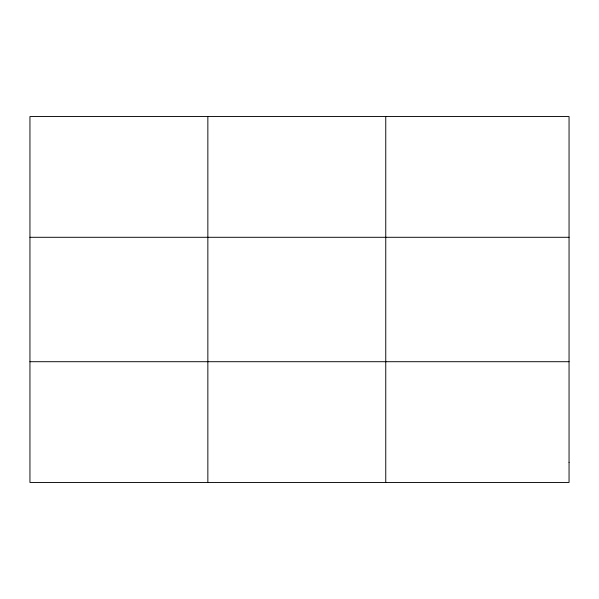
<?xml version="1.0" encoding="UTF-8"?>
<svg xmlns="http://www.w3.org/2000/svg" width="599" height="599" viewBox="0 0 599 599"><rect width="100%" height="100%" fill="white"/><g stroke="black" fill="none" stroke-linecap="round" stroke-linejoin="round"><path stroke-width="0.9" d="M207.853 482.45L207.853 116.55M385.756 482.45L385.756 116.55M29.95 237.294L569.05 237.294M29.95 361.706L569.05 361.706M569.05 462.323L569.05 482.45L29.95 482.45L29.95 116.55L569.05 116.55L569.05 462.323"/></g></svg>
